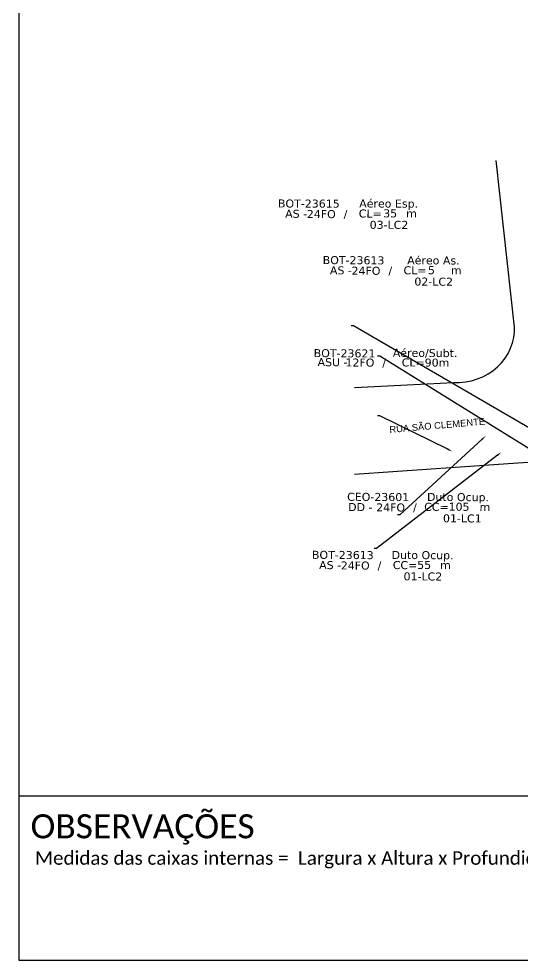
# Model space of a CAD drawing. Extents: x -89 to 749, y 705 to 1299.
# Drawn here: x -89.3 to 60.1, y 705 to 984.3 of the extents above; entities that cross this region are included whole.
import ezdxf
from ezdxf import colors
from ezdxf.entities.mleader import LeaderData, LeaderLine
from ezdxf.enums import TextEntityAlignment as Align
from ezdxf.math import Vec2, Vec3

# ---------------------------------------------------------------- set-up
doc = ezdxf.new("R2010")
doc.units = 0
doc.layers.add("20.0-LEGENDA DOS CDO'S", color=1, linetype='Continuous', lineweight=0)
doc.layers.add('Segmento Logradouro Texto', color=7, linetype='Continuous', lineweight=0)
doc.layers.add('EXTRA', color=50, linetype='Continuous', plot=False)
for name, color, linetype in [('label_cabos', 7, 'Continuous'), ('Legenda', 1, 'Continuous'), ('QUADRA', 7, 'Continuous')]:
    doc.layers.add(name, color=color, linetype=linetype)
doc.styles.add('DIGICADE', font='arial.ttf')
doc.styles.add('siredit', font='verdana.ttf')
doc.styles.get("Standard").update_dxf_attribs({"font": 'arial.ttf'})
doc.styles.add('WMF-Calibri0', font='calibri.ttf')

# ---------------------------------------------------------------- blocks, each defined once
blk = doc.blocks.new('Inst CB DT OCUP CFOA-SM-DD-G-24')
at = {"layer": 'label_cabos', "color": 0, "style": 'siredit'}
for tag, flags, p in [('ID_ATIVIDADE', 3, (1.31, 2.67)), ('FATOR', 1, (11.56, 2.55))]:
    blk.add_attdef(tag, text='', height=1, rotation=359.69, dxfattribs=dict(at, flags=flags)).set_placement(p, align=Align.MIDDLE_CENTER)
for tag, p in [('DESTINO_CABO', (3.13, 1.26)), ('TIPO_CABO', (13.11, 1.24)), ('TIPO_CABO', (1.11, 0)), ('CABO', (4.69, -0.05)), ('/', (7.71, -0.05)), ('LANCE', (10.41, 0.02)), ('UND', (16.46, 0)), ('FID', (13.65, -1.41))]:
    blk.add_attdef(tag, text='', height=1, rotation=359.69, dxfattribs=at).set_placement(p, align=Align.MIDDLE_CENTER)
blk.add_attdef('QTDE', (11.93, -0.45), '', height=1, rotation=359.69, dxfattribs=at)
blk = doc.blocks.new('Inst CB ESP CFOA-SM-AS-80-TS-24')
at = {"layer": 'label_cabos', "color": 0, "style": 'siredit'}
for tag, flags, p in [('ID_ATIVIDADE', 3, (1.31, 2.67)), ('FATOR', 1, (11.56, 2.55))]:
    blk.add_attdef(tag, text='', height=1, rotation=359.69, dxfattribs=dict(at, flags=flags)).set_placement(p, align=Align.MIDDLE_CENTER)
for tag, p in [('DESTINO_CABO', (3.13, 1.26)), ('TIPO_CABO', (13.11, 1.24)), ('TIPO_CABO', (1.76, 0)), ('CABO', (4.69, -0.05)), ('/', (7.71, -0.05)), ('LANCE', (10.81, 0)), ('UND', (15.96, 0)), ('FID', (13.15, -1.41))]:
    blk.add_attdef(tag, text='', height=1, rotation=359.69, dxfattribs=at).set_placement(p, align=Align.MIDDLE_CENTER)
blk.add_attdef('QTDE', (12.43, -0.47), '', height=1, rotation=359.69, dxfattribs=at)
blk = doc.blocks.new('Inst CB AS CFOA-SM-AS-80-TS-24')
at = {"layer": 'label_cabos', "color": 0, "style": 'siredit'}
for tag, flags, p in [('ID_ATIVIDADE', 3, (1.31, 2.67)), ('FATOR', 1, (11.56, 2.55))]:
    blk.add_attdef(tag, text='', height=1, rotation=359.69, dxfattribs=dict(at, flags=flags)).set_placement(p, align=Align.MIDDLE_CENTER)
for tag, p in [('DESTINO_CABO', (3.13, 1.26)), ('TIPO_CABO', (13.11, 1.24)), ('TIPO_CABO', (1.76, 0)), ('CABO', (4.69, -0.05)), ('/', (7.71, -0.05)), ('LANCE', (10.81, 0)), ('UND', (15.96, 0)), ('FID', (13.15, -1.41))]:
    blk.add_attdef(tag, text='', height=1, rotation=359.69, dxfattribs=at).set_placement(p, align=Align.MIDDLE_CENTER)
blk.add_attdef('QTDE', (12.43, -0.47), '', height=1, rotation=359.69, dxfattribs=at)
blk = doc.blocks.new('LEGENDA DOS CABOS')
at = {"layer": 'EXTRA', "color": 0, "style": 'siredit'}
for tag, p in [('ID', (4.6, 0.97)), ('XX', (9.03, 0.97))]:
    blk.add_attdef(tag, text='', height=0.48, rotation=359.69, dxfattribs=at).set_placement(p, align=Align.MIDDLE_CENTER)
at = {"layer": 'Legenda', "color": 0, "style": 'siredit'}
for tag, p in [('TIPO_CABO', (1.31, 0)), ('CABO', (4.69, -0.05)), ('/', (6.81, -0.05)), ('METROS', (10.03, -0.05))]:
    blk.add_attdef(tag, text='', height=0.8, rotation=359.69, dxfattribs=at).set_placement(p, align=Align.MIDDLE_CENTER)
blk = doc.blocks.new('Inst CB DT OCUP CFOA-SM-AS-80-TS-24')
at = {"layer": 'label_cabos', "color": 0, "style": 'siredit'}
for tag, flags, p in [('ID_ATIVIDADE', 3, (1.31, 2.67)), ('FATOR', 1, (11.56, 2.55))]:
    blk.add_attdef(tag, text='', height=1, rotation=359.69, dxfattribs=dict(at, flags=flags)).set_placement(p, align=Align.MIDDLE_CENTER)
for tag, p in [('DESTINO_CABO', (3.13, 1.26)), ('TIPO_CABO', (13.11, 1.24)), ('TIPO_CABO', (1.76, 0)), ('CABO', (4.69, -0.05)), ('/', (7.71, -0.05)), ('LANCE', (10.91, 0)), ('UND', (15.96, 0)), ('FID', (13.15, -1.41))]:
    blk.add_attdef(tag, text='', height=1, rotation=359.69, dxfattribs=at).set_placement(p, align=Align.MIDDLE_CENTER)
blk.add_attdef('QTDE', (12.43, -0.47), '', height=1, rotation=359.69, dxfattribs=at)

msp = doc.modelspace()

# ---------------------------------------------------------------- linework, layer by layer
msp.add_lwpolyline([(-89.32, 705.02), (749.25, 705.02), (749.25, 1299.02), (-89.32, 1299.02), (-89.32, 705.02)])
at = {"color": 4}
msp.add_lwpolyline([(10.36, 874.87), (39.72, 876.44), (41.51, 876.42), (43.3, 876.59), (45.06, 876.93), (46.77, 877.44), (48.41, 878.11), (49.98, 878.93), (51.44, 879.91), (52.79, 881.02), (54, 882.24), (55.05, 883.59), (55.97, 885.02), (56.7, 886.54), (57.27, 888.13), (57.65, 889.76), (57.85, 891.4), (57.86, 892.86), (52.39, 942.27)], dxfattribs=at)
at = {"color": 7}
msp.add_lwpolyline([(-89.24, 753.78), (237.71, 753.78)], dxfattribs=at)
at = {"layer": 'QUADRA', "color": 4}
for points in [[(10.36, 874.87), (39.72, 876.44), (41.51, 876.42), (43.3, 876.59), (45.06, 876.93), (46.77, 877.44), (48.41, 878.11), (49.98, 878.93), (51.44, 879.91), (52.79, 881.02), (54, 882.24), (55.05, 883.59), (55.97, 885.02), (56.7, 886.54), (57.27, 888.13), (57.65, 889.76), (57.85, 891.4), (57.86, 892.86), (52.39, 942.27)], [(72.84, 853.36), (58.85, 852.44), (21.75, 849.89), (10.36, 849.1)]]:
    msp.add_lwpolyline(points, dxfattribs=at)

# ---------------------------------------------------------------- block references
at = {"color": 0, "lineweight": 0}
ref = msp.add_blockref('Inst CB DT OCUP CFOA-SM-DD-G-24', (9.94, 839.45), dxfattribs=dict(at, xscale=2.375368153373774, yscale=2.375368153373774, zscale=2.375368153373774))
ref.add_attrib('DESTINO_CABO', 'CEO-23601', dxfattribs={"layer": 'label_cabos', "color": 0, "height": 2.375, "rotation": 359.69, "style": 'siredit'}).set_placement((17.38, 842.45), align=Align.MIDDLE_CENTER)
ref.add_attrib('TIPO_CABO', 'Duto Ocup.', dxfattribs={"layer": 'label_cabos', "color": 0, "height": 2.375, "rotation": 359.69, "style": 'siredit'}).set_placement((41.08, 842.41), align=Align.MIDDLE_CENTER)
ref.add_attrib('/', '/', dxfattribs={"layer": 'label_cabos', "color": 0, "height": 2.38, "rotation": 359.69, "style": 'siredit'}).set_placement((28.27, 839.33), align=Align.MIDDLE_CENTER)
ref.add_attrib('FID', '01-LC1', dxfattribs={"layer": 'label_cabos', "color": 0, "height": 2.375, "rotation": 359.69, "style": 'siredit'}).set_placement((42.36, 836.09), align=Align.MIDDLE_CENTER)
ref.add_attrib('LANCE', 'CC=', dxfattribs={"layer": 'label_cabos', "color": 0, "height": 2.375, "rotation": 359.69, "style": 'siredit'}).set_placement((34.67, 839.5), align=Align.MIDDLE_CENTER)
ref.add_attrib('UND', 'm', dxfattribs={"layer": 'label_cabos', "color": 0, "height": 2.38, "rotation": 359.69, "style": 'siredit'}).set_placement((49.05, 839.45), align=Align.MIDDLE_CENTER)
ref.add_attrib('CABO', '24FO', dxfattribs={"layer": 'label_cabos', "color": 0, "height": 2.375, "rotation": 359.69, "style": 'siredit'}).set_placement((21.07, 839.33), align=Align.MIDDLE_CENTER)
ref.add_attrib('TIPO_CABO', 'DD - ', dxfattribs={"layer": 'label_cabos', "color": 0, "height": 2.375, "rotation": 359.69, "style": 'siredit'}).set_placement((12.59, 839.44), align=Align.MIDDLE_CENTER)
ref.add_attrib('QTDE', '105', (38.28, 838.37), dxfattribs={"layer": 'label_cabos', "color": 0, "height": 2.375, "rotation": 359.69, "style": 'siredit'})
at = {"layer": 'label_cabos'}
ref = msp.add_blockref('Inst CB ESP CFOA-SM-AS-80-TS-24', (-10.65, 926.46), dxfattribs=dict(at, xscale=2.375368153373774, yscale=2.375368153373774, zscale=2.375368153373774, rotation=0.1315642785740555))
ref.add_attrib('DESTINO_CABO', 'BOT-23615', dxfattribs={"color": 0, "height": 2.375, "rotation": 359.8216, "style": 'siredit'}).set_placement((-3.22, 929.48), align=Align.MIDDLE_CENTER)
ref.add_attrib('TIPO_CABO', 'Aéreo Esp.', dxfattribs={"color": 0, "height": 2.375, "rotation": 359.8216, "style": 'siredit'}).set_placement((20.48, 929.49), align=Align.MIDDLE_CENTER)
ref.add_attrib('CABO', '24FO', dxfattribs={"color": 0, "height": 2.375, "rotation": 359.8216, "style": 'siredit'}).set_placement((0.48, 926.37), align=Align.MIDDLE_CENTER)
ref.add_attrib('/', '/', dxfattribs={"color": 0, "height": 2.38, "rotation": 359.8216, "style": 'siredit'}).set_placement((7.67, 926.38), align=Align.MIDDLE_CENTER)
ref.add_attrib('TIPO_CABO', 'AS - ', dxfattribs={"color": 0, "height": 2.375, "rotation": 359.8216, "style": 'siredit'}).set_placement((-6.47, 926.46), align=Align.MIDDLE_CENTER)
ref.add_attrib('FID', '03-LC2', dxfattribs={"color": 0, "height": 2.375, "rotation": 359.8216, "style": 'siredit'}).set_placement((20.59, 923.18), align=Align.MIDDLE_CENTER)
ref.add_attrib('LANCE', 'CL=', dxfattribs={"color": 0, "height": 2.375, "rotation": 359.8216, "style": 'siredit'}).set_placement((15.02, 926.53), align=Align.MIDDLE_CENTER)
ref.add_attrib('QTDE', '35', (18.87, 925.4), dxfattribs={"color": 0, "height": 2.375, "rotation": 359.8216, "style": 'siredit'})
ref.add_attrib('UND', 'm', dxfattribs={"color": 0, "height": 2.38, "rotation": 359.8216, "style": 'siredit'}).set_placement((27.27, 926.55), align=Align.MIDDLE_CENTER)
ref = msp.add_blockref('Inst CB AS CFOA-SM-AS-80-TS-24', (2.63, 909.68), dxfattribs=dict(at, xscale=2.375368153373774, yscale=2.375368153373774, zscale=2.375368153373774))
ref.add_attrib('DESTINO_CABO', 'BOT-23613', dxfattribs={"color": 0, "height": 2.375, "rotation": 359.69, "style": 'siredit'}).set_placement((10.07, 912.68), align=Align.MIDDLE_CENTER)
ref.add_attrib('TIPO_CABO', 'Aéreo As.', dxfattribs={"color": 0, "height": 2.375, "rotation": 359.69, "style": 'siredit'}).set_placement((33.77, 912.63), align=Align.MIDDLE_CENTER)
ref.add_attrib('CABO', '24FO', dxfattribs={"color": 0, "height": 2.375, "rotation": 359.69, "style": 'siredit'}).set_placement((13.76, 909.55), align=Align.MIDDLE_CENTER)
ref.add_attrib('/', '/', dxfattribs={"color": 0, "height": 2.38, "rotation": 359.69, "style": 'siredit'}).set_placement((20.95, 909.55), align=Align.MIDDLE_CENTER)
ref.add_attrib('TIPO_CABO', 'AS - ', dxfattribs={"color": 0, "height": 2.375, "rotation": 359.69, "style": 'siredit'}).set_placement((6.82, 909.67), align=Align.MIDDLE_CENTER)
ref.add_attrib('FID', '02-LC2', dxfattribs={"color": 0, "height": 2.375, "rotation": 359.69, "style": 'siredit'}).set_placement((33.86, 906.32), align=Align.MIDDLE_CENTER)
ref.add_attrib('LANCE', 'CL=', dxfattribs={"color": 0, "height": 2.375, "rotation": 359.69, "style": 'siredit'}).set_placement((28.31, 909.68), align=Align.MIDDLE_CENTER)
ref.add_attrib('QTDE', '5', (32.15, 908.55), dxfattribs={"color": 0, "height": 2.38, "rotation": 359.69, "style": 'siredit'})
ref.add_attrib('UND', 'm', dxfattribs={"color": 0, "height": 2.38, "rotation": 359.69, "style": 'siredit'}).set_placement((40.55, 909.68), align=Align.MIDDLE_CENTER)
at = {"layer": 'label_cabos', "color": 0, "lineweight": 0}
ref = msp.add_blockref('LEGENDA DOS CABOS', (-2.68, 881.19), dxfattribs=dict(at, xscale=2.375368153373774, yscale=2.375368153373774, zscale=2.375368153373774))
ref.add_attrib('ID', 'BOT-23621', dxfattribs={"color": 0, "height": 2.375, "rotation": 359.69, "style": 'siredit'}).set_placement((7.39, 885.06), align=Align.MIDDLE_CENTER)
ref.add_attrib('CABO', '12FO', dxfattribs={"color": 0, "height": 2.375, "rotation": 359.69, "style": 'siredit'}).set_placement((11.96, 882.32), align=Align.MIDDLE_CENTER)
ref.add_attrib('METROS', 'CL=90m', dxfattribs={"color": 0, "height": 2.375, "rotation": 359.69, "style": 'siredit'}).set_placement((31.43, 882.32), align=Align.MIDDLE_CENTER)
ref.add_attrib('XX', 'Aéreo/Subt.', dxfattribs={"color": 0, "height": 2.3754, "rotation": 359.69, "style": 'siredit'}).set_placement((31.31, 885.16), align=Align.MIDDLE_CENTER)
ref.add_attrib('/', '/', dxfattribs={"color": 0, "height": 2.38, "rotation": 359.69, "style": 'siredit'}).set_placement((19.16, 882.32), align=Align.MIDDLE_CENTER)
ref.add_attrib('TIPO_CABO', 'ASU -', dxfattribs={"color": 0, "height": 2.375, "rotation": 359.69, "style": 'siredit'}).set_placement((3.83, 882.43), align=Align.MIDDLE_CENTER)
ref = msp.add_blockref('Inst CB DT OCUP CFOA-SM-AS-80-TS-24', (-0.57, 822.23), dxfattribs=dict(at, xscale=2.375368153373774, yscale=2.375368153373774, zscale=2.375368153373774))
ref.add_attrib('DESTINO_CABO', 'BOT-23613', dxfattribs={"color": 0, "height": 2.375, "rotation": 359.69, "style": 'siredit'}).set_placement((6.87, 825.23), align=Align.MIDDLE_CENTER)
ref.add_attrib('CABO', '24FO', dxfattribs={"color": 0, "height": 2.375, "rotation": 359.69, "style": 'siredit'}).set_placement((10.56, 822.11), align=Align.MIDDLE_CENTER)
ref.add_attrib('TIPO_CABO', 'Duto Ocup.', dxfattribs={"color": 0, "height": 2.375, "rotation": 359.69, "style": 'siredit'}).set_placement((30.57, 825.19), align=Align.MIDDLE_CENTER)
ref.add_attrib('/', '/', dxfattribs={"color": 0, "height": 2.38, "rotation": 359.69, "style": 'siredit'}).set_placement((17.76, 822.11), align=Align.MIDDLE_CENTER)
ref.add_attrib('TIPO_CABO', 'AS - ', dxfattribs={"color": 0, "height": 2.375, "rotation": 359.69, "style": 'siredit'}).set_placement((3.62, 822.22), align=Align.MIDDLE_CENTER)
ref.add_attrib('FID', '01-LC2', dxfattribs={"color": 0, "height": 2.375, "rotation": 359.69, "style": 'siredit'}).set_placement((30.66, 818.87), align=Align.MIDDLE_CENTER)
ref.add_attrib('LANCE', 'CC=', dxfattribs={"color": 0, "height": 2.375, "rotation": 359.69, "style": 'siredit'}).set_placement((25.35, 822.23), align=Align.MIDDLE_CENTER)
ref.add_attrib('QTDE', '55', (28.96, 821.1), dxfattribs={"color": 0, "height": 2.375, "rotation": 359.69, "style": 'siredit'})
ref.add_attrib('UND', 'm', dxfattribs={"color": 0, "height": 2.38, "rotation": 359.69, "style": 'siredit'}).set_placement((37.35, 822.23), align=Align.MIDDLE_CENTER)

# ---------------------------------------------------------------- texts
at = {"color": 7, "style": 'WMF-Calibri0'}
msp.add_text('OBSERVAÇÕES', height=7.1308, dxfattribs=at).set_placement((-85.83, 741.17))
at = {"color": 7, "insert": (-84.48, 737.33), "char_height": 4, "width": 658.8434, "attachment_point": 1, "style": 'WMF-Calibri0'}
msp.add_mtext('Medidas das caixas internas =  Largura x Altura x Profundidade (cm)', dxfattribs=at)
at = {"layer": 'Segmento Logradouro Texto', "color": 5, "linetype": 'Continuous', "insert": (20.62, 863.41), "char_height": 1.9953, "width": 30.189, "attachment_point": 1, "rotation": 5.0179, "style": 'DIGICADE'}
msp.add_mtext('\\o\\l\\fArial|b0|i0|c0|p34;\\T1.0000000000;\\W1.0000000000;RUA SÃO CLEMENTE', dxfattribs=at)

# ---------------------------------------------------------------- leaders
at = {"layer": "20.0-LEGENDA DOS CDO'S", "color": 7, "lineweight": 0}
ml = msp.add_multileader_mtext('Standard', dxfattribs=at)
ml.set_content('\\P', color=7)
ml.set_leader_properties()
ml.build(insert=Vec2(0, 0))
ml.multileader.update_dxf_attribs({"text_right_attachment_type": 6, "dogleg_length": 0.548, "arrow_head_size": 1.52})
ctx = ml.context
ctx.base_point, ctx.char_height, ctx.arrow_head_size, ctx.landing_gap_size, ctx.plane_origin = Vec3(44.79, 828.47), 0.274, 1.52, 0.137, Vec3(-895962.69, -14792723.15)
ctx.right_attachment, ctx.text_align_type = 6, 2
notes = []
notes.append((ctx, [(0, (1, 1, 0), (10.04, 893.17), (-1, 0), 0.548, [(0, [(77.29, 854.17)], 0, [])])]))
ctx.mtext.insert, ctx.mtext.alignment = Vec3(9.36, 893.5), 3
ml = msp.add_multileader_mtext('Standard', dxfattribs=at)
ml.set_content('\\P', color=7)
ml.set_leader_properties()
ml.build(insert=Vec2(0, 0))
ml.multileader.update_dxf_attribs({"text_right_attachment_type": 6, "dogleg_length": 0.548, "arrow_head_size": 1.52})
ctx = ml.context
ctx.base_point, ctx.char_height, ctx.arrow_head_size, ctx.landing_gap_size, ctx.plane_origin = Vec3(35.14, 827.62), 0.274, 1.52, 0.137, Vec3(-895954.9, -14792732.06)
ctx.right_attachment, ctx.text_align_type = 6, 2
notes.append((ctx, [(0, (1, 1, 0), (17.84, 884.26), (-1, 0), 0.548, [(0, [(67.65, 853.32)], 0, [])])]))
ctx.mtext.insert, ctx.mtext.alignment = Vec3(17.15, 884.59), 3
ml = msp.add_multileader_mtext('Standard', dxfattribs=at)
ml.set_content('\\P', color=7)
ml.set_leader_properties()
ml.build(insert=Vec2(0, 0))
ml.multileader.update_dxf_attribs({"text_right_attachment_type": 6, "dogleg_length": 0.548, "arrow_head_size": 1.52})
ctx = ml.context
ctx.base_point, ctx.char_height, ctx.arrow_head_size, ctx.landing_gap_size, ctx.plane_origin = Vec3(13.62, 874.31), 0.274, 1.52, 0.137, Vec3(-895954.86, -14792749.8)
ctx.right_attachment, ctx.text_align_type = 6, 2
notes.append((ctx, [(0, (1, 1, 0), (17.88, 866.52), (-1, 0), 0.548, [(0, [(39.39, 855.94)], 0, [])])]))
ctx.mtext.insert, ctx.mtext.alignment = Vec3(17.19, 866.85), 3
ml = msp.add_multileader_mtext('Standard', dxfattribs=at)
ml.set_content('\\P', color=7)
ml.set_leader_properties()
ml.build(insert=Vec2(0, 0))
ml.multileader.update_dxf_attribs({"text_right_attachment_type": 6, "dogleg_length": 0.548, "arrow_head_size": 1.52})
ctx = ml.context
ctx.base_point, ctx.char_height, ctx.arrow_head_size, ctx.landing_gap_size, ctx.plane_origin = Vec3(31.04, 838.35), 0.274, 1.52, 0.137, Vec3(-895948.94, -14792779.16)
ctx.right_attachment, ctx.text_align_type = 6, 2
notes.append((ctx, [(0, (1, 1, 0), (23.79, 837.16), (-1, 0), 0.548, [(0, [(49.34, 860.58)], 0, [])])]))
ctx.mtext.insert, ctx.mtext.alignment = Vec3(23.11, 837.49), 3
ml = msp.add_multileader_mtext('Standard', dxfattribs=at)
ml.set_content('\\P', color=7)
ml.set_leader_properties()
ml.build(insert=Vec2(0, 0))
ml.multileader.update_dxf_attribs({"text_right_attachment_type": 6, "dogleg_length": 0.548, "arrow_head_size": 1.52})
ctx = ml.context
ctx.base_point, ctx.char_height, ctx.arrow_head_size, ctx.landing_gap_size, ctx.plane_origin = Vec3(21.45, 830.02), 0.274, 1.52, 0.137, Vec3(-895955.84, -14792789.2)
ctx.right_attachment, ctx.text_align_type = 6, 2
notes.append((ctx, [(0, (1, 1, 0), (16.89, 827.12), (-1, 0), 0.548, [(0, [(53.96, 855.73)], 0, [])])]))
ctx.mtext.insert, ctx.mtext.alignment = Vec3(16.21, 827.45), 3
for ctx, leaders in notes:
    for number, flags, end, landing, length, lines in leaders:
        leader = LeaderData()
        leader.index, (leader.has_last_leader_line, leader.has_dogleg_vector, leader.attachment_direction) = number, flags
        leader.last_leader_point, leader.dogleg_vector, leader.dogleg_length = Vec3(end), Vec3(landing), length
        for number, points, colour, breaks in lines:
            line = LeaderLine()
            line.index, line.vertices, line.color, line.breaks = number, Vec3.list(points), colors.encode_raw_color(colour), breaks
            leader.lines.append(line)
        ctx.leaders.append(leader)

doc.saveas('drawing.dxf')
